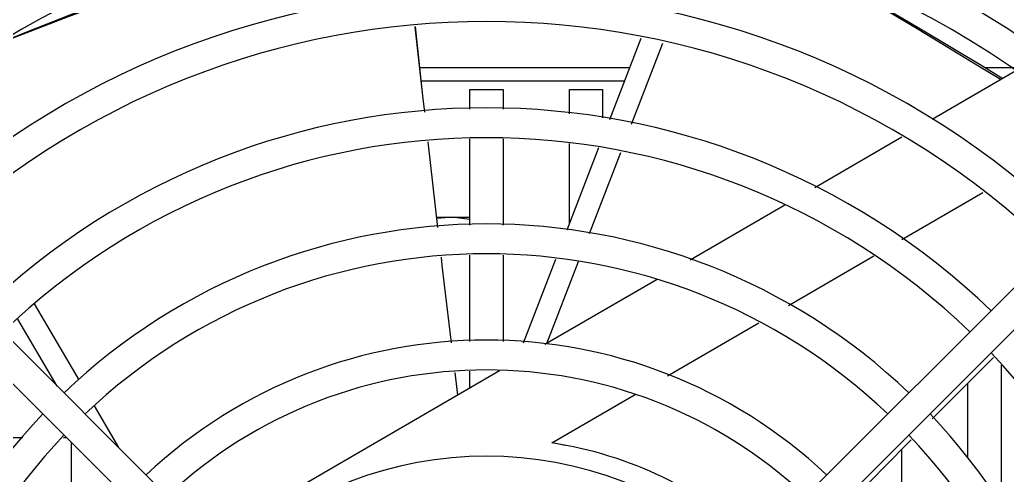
# Model space of a CAD drawing. Header units: millimetres. Extents: x -2 to 101, y -1 to 125.
# Drawn here: x 22.48 to 28.43, y 40.87 to 43.62 of the extents above; entities that cross this region are included whole.
import ezdxf

# ---------------------------------------------------------------- set-up
doc = ezdxf.new("R2010")
doc.units = ezdxf.units.MM

msp = doc.modelspace()

# ---------------------------------------------------------------- linework, layer by layer
for p, q in [((20.5102, 43.6071), (24.6465, 39.4708)), ((30.0698, 43.6071), (25.9335, 39.4708)), ((24.9069, 43.1614), (24.8599, 43.5793)), ((24.907, 43.1614), (24.8622, 43.5794)), ((26.0325, 43.0197), (26.2211, 43.5095)), ((20.3829, 43.4798), (24.5193, 39.3435)), ((30.1971, 43.4798), (26.0607, 39.3435)), ((26.1641, 42.9911), (26.3528, 43.4808)), ((26.1522, 43.3304), (24.8889, 43.3304)), ((28.4715, 43.3304), (28.2983, 43.3304)), ((26.1215, 43.2509), (24.8974, 43.2509)), ((28.4693, 43.3067), (27.976, 43.0198)), ((25.19, 43.0829), (25.19, 43.2)), ((25.19, 43.2), (25.39, 43.2)), ((25.39, 43.2), (25.39, 43.0829)), ((25.79, 43.0542), (25.79, 43.2)), ((25.79, 43.2), (25.99, 43.2)), ((25.99, 43.2), (25.99, 43.029)), ((24.9181, 43.0634), (24.9069, 43.1614)), ((25.19, 42.3825), (25.19, 42.9029)), ((25.39, 42.9029), (25.39, 42.3825)), ((27.7929, 42.9134), (27.2688, 42.6086)), ((24.998, 42.3681), (24.9386, 42.8849)), ((25.7761, 42.3536), (25.9673, 42.8502)), ((25.79, 42.3898), (25.79, 42.8742)), ((25.9103, 42.3327), (26.0988, 42.8216)), ((27.7927, 42.2963), (28.2799, 42.5796)), ((27.0873, 42.5031), (26.5169, 42.1714)), ((24.9909, 42.43), (25.19, 42.43)), ((25.19, 41.6821), (25.19, 42.2025)), ((25.39, 42.2025), (25.39, 41.6821)), ((25.5138, 41.6724), (25.7087, 42.1786)), ((27.109, 41.8988), (27.6241, 42.1983)), ((25.6547, 41.6701), (25.8451, 42.1635)), ((26.3177, 42.0556), (25.6414, 41.6624)), ((22.8366, 41.45), (22.5683, 41.9081)), ((22.7044, 41.4129), (22.4678, 41.8165)), ((26.38, 41.4749), (26.9301, 41.7948)), ((27.9758, 41.2153), (28.3438, 41.5849)), ((28.39, 41.5387), (28.39, 40.6853)), ((25.3687, 41.5038), (24.1116, 40.7729)), ((25.1172, 41.3576), (25.1009, 41.4951)), ((25.19, 41.3999), (25.19, 41.5021)), ((28.19, 40.9786), (28.19, 41.4305)), ((25.6838, 41.0701), (26.1849, 41.3615)), ((23.0754, 41.0419), (22.9282, 41.2935)), ((22.4972, 41.1), (22.39, 41.1)), ((22.7627, 41.1), (22.7421, 41.1)), ((22.79, 40.4168), (22.79, 41.0727)), ((25.6883, 41.0727), (25.7634, 41.0564)), ((27.79, 41.0285), (27.79, 40.3899))]:
    msp.add_line(p, q)
for points in [[(22.3812, 43.4902), (22.5013, 43.5396), (22.7965, 43.6563), (23.1146, 43.7782), (23.5195, 43.9295), (23.9441, 44.085)], [(22.3815, 43.4895), (22.4919, 43.5328), (22.7721, 43.6403), (23.1121, 43.7676), (23.5149, 43.9158), (23.9765, 44.0831)], [(27.2212, 43.9601), (27.3239, 43.9008), (27.5826, 43.7488), (27.8941, 43.5623), (28.2611, 43.3398), (28.3902, 43.2607)], [(27.2216, 43.9608), (27.335, 43.8978), (27.6103, 43.7397), (27.9039, 43.567), (28.2748, 43.3447), (28.4018, 43.2674)], [(24.9915, 42.4246), (25.0146, 42.4276), (25.0694, 42.43)], [(25.0694, 42.43), (25.1133, 42.4284), (25.1571, 42.4238), (25.19, 42.4182)], [(25.0797, 41.6735), (25.0242, 42.1403), (25.0185, 42.1897)], [(27.485, 40.7197), (27.8213, 41.0601), (27.849, 41.088)]]:
    msp.add_lwpolyline(points)
for centre, radius, start, end in [((25.29, 38.7), 5.79, 45.8941, 134.1059), ((25.29, 38.7), 5.61, 45.92272, 134.07728), ((25.29, 38.7), 5.09, 46.01675, 133.98325), ((25.29, 38.7), 4.91, 46.05112, 133.94888), ((25.29, 38.7), 4.39, 46.17563, 133.82437), ((25.29, 38.7), 4.21, 46.22589, 133.77411), ((25.29, 38.7), 3.69, 46.39674, 133.60326), ((25.29, 38.7), 3.51, 46.46852, 133.53148), ((25.29, 38.7), 2.99, 46.73173, 133.26827), ((25.29, 38.7), 4.21, 316.22589, 43.77411), ((25.29, 38.7), 2.81, 46.84266, 133.15734), ((25.29, 38.7), 3.69, 136.40274, 223.59726), ((25.29, 38.7), 3.69, 316.40274, 43.59726), ((25.29, 38.7), 3.51, 136.47452, 223.52548), ((25.29, 38.7), 3.51, 316.47452, 43.52548), ((25.318, 38.6981), 2.4, 47.67016, 81.23339), ((25.29, 38.7), 2.29, 47.26035, 132.73965)]:
    msp.add_arc(centre, radius, start, end)

doc.saveas('drawing.dxf')
